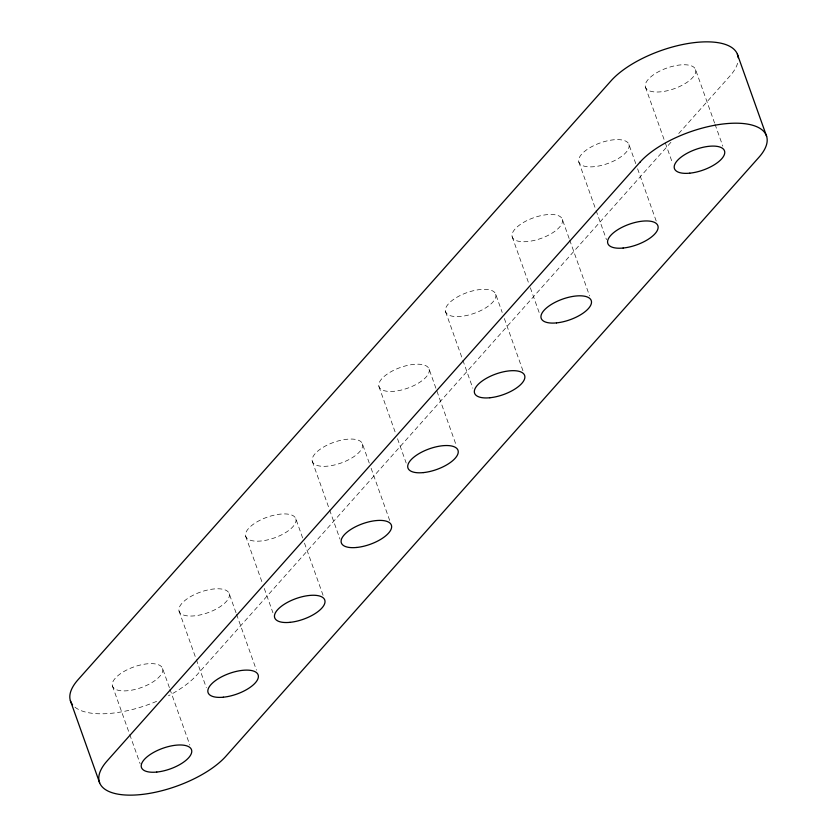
<?xml version="1.0" encoding="UTF-8"?>
<svg xmlns="http://www.w3.org/2000/svg" width="837" height="837" viewBox="0 0 837 837"><rect width="100%" height="100%" fill="white"/><g stroke="black" fill="none" stroke-linecap="round" stroke-linejoin="round"><path stroke-width="0.63" stroke-dasharray="4.18 3.14" d="M670.918 142.311L196.957 674.873A71.114 29.379 -19.6 0 1 168.446 695.777M678.734 133.533L729.948 75.989A71.114 29.379 -19.6 0 0 737.941 61.708M695.578 69.659A26.543 10.965 -19.6 0 1 660.78 91.829A26.543 10.965 -19.6 0 1 655.172 73.666A26.543 10.965 -19.6 0 1 695.578 69.659L714.599 123.081M715.039 124.294L722.812 146.151M645.442 87.111L664.892 141.746M665.331 142.96L672.676 163.602M628.953 144.519A26.543 10.965 -19.6 0 1 594.155 166.689A26.543 10.965 -19.6 0 1 588.547 148.526A26.543 10.965 -19.6 0 1 628.953 144.519L635.879 163.947M637.606 168.802L656.198 221.01M578.817 161.97L595.672 209.323M596.111 210.537L606.48 239.675M562.338 219.388A26.543 10.965 -19.6 0 1 527.54 241.548A26.543 10.965 -19.6 0 1 521.922 223.385A26.543 10.965 -19.6 0 1 562.338 219.388L569.254 238.807M569.683 240.02L589.572 295.869M512.192 236.829L528.618 282.969M530.355 287.823L539.865 314.534M495.713 294.247A26.543 10.965 -19.6 0 1 460.915 316.407A26.543 10.965 -19.6 0 1 455.297 298.244A26.543 10.965 -19.6 0 1 495.713 294.247L502.2 312.452M504.355 318.52L523.376 371.942M445.566 311.688L462.432 359.042M462.861 360.255L472.811 388.18M429.088 369.107A26.543 10.965 -19.6 0 1 394.29 391.266A26.543 10.965 -19.6 0 1 388.671 373.114A26.543 10.965 -19.6 0 1 429.088 369.107L456.322 445.587M378.941 386.548L395.378 432.687M397.533 438.755L406.186 463.039M362.463 443.966A26.543 10.965 -19.6 0 1 327.665 466.136A26.543 10.965 -19.6 0 1 322.046 447.973A26.543 10.965 -19.6 0 1 362.463 443.966L369.379 463.395M371.115 468.249L389.697 520.457M312.327 461.417L329.182 508.76M329.611 509.974L339.989 539.112M295.838 518.825A26.543 10.965 -19.6 0 1 261.039 540.995A26.543 10.965 -19.6 0 1 255.431 522.832A26.543 10.965 -19.6 0 1 295.838 518.825L302.753 538.254M304.49 543.108L323.511 596.53M245.701 536.276L262.556 583.619M264.293 588.474L272.935 612.757M229.212 593.684A26.543 10.965 -19.6 0 1 194.414 615.854A26.543 10.965 -19.6 0 1 188.806 597.691A26.543 10.965 -19.6 0 1 229.212 593.684L236.139 613.113M236.568 614.327L256.457 670.175M179.076 611.136L195.931 658.478M196.371 659.692L206.31 687.616M162.598 668.543A26.543 10.965 -19.6 0 1 127.799 690.713A26.543 10.965 -19.6 0 1 122.181 672.55A26.543 10.965 -19.6 0 1 162.598 668.543L169.513 687.972M169.942 689.186L189.832 745.035M112.451 685.995L129.316 733.348M129.745 734.562L140.124 763.7M156.603 701.354A71.114 29.379 -19.6 0 1 74.639 706.888"/><path stroke-width="1.26" d="M737.355 54.143L766.629 136.358M70.371 700.642L99.645 782.857M72.557 704.744A71.114 29.379 -19.6 0 1 78.092 679.665L611.083 80.781A71.114 29.379 -19.6 0 1 686.12 43.848A71.114 29.379 -19.6 0 1 738.182 57.763M640.043 162.127L107.052 761.011A71.114 29.379 -19.6 0 0 134.046 795.066A71.114 29.379 -19.6 0 0 225.917 756.219L758.908 157.335A71.114 29.379 -19.6 0 0 731.925 123.269A71.114 29.379 -19.6 0 0 640.043 162.127M156.76 772.059A26.543 10.965 -19.6 0 0 191.558 749.889A26.543 10.965 -19.6 0 0 151.141 753.896A26.543 10.965 -19.6 0 0 156.76 772.059M223.385 697.2A26.543 10.965 -19.6 0 0 258.183 675.03A26.543 10.965 -19.6 0 0 217.766 679.037A26.543 10.965 -19.6 0 0 223.385 697.2M290.01 622.341A26.543 10.965 -19.6 0 0 324.808 600.171A26.543 10.965 -19.6 0 0 284.392 604.178A26.543 10.965 -19.6 0 0 290.01 622.341M356.635 547.471A26.543 10.965 -19.6 0 0 391.434 525.312A26.543 10.965 -19.6 0 0 351.017 529.319A26.543 10.965 -19.6 0 0 356.635 547.471M423.25 472.612A26.543 10.965 -19.6 0 0 458.048 450.452A26.543 10.965 -19.6 0 0 417.642 454.449A26.543 10.965 -19.6 0 0 423.25 472.612M489.875 397.753A26.543 10.965 -19.6 0 0 524.673 375.583A26.543 10.965 -19.6 0 0 484.267 379.59A26.543 10.965 -19.6 0 0 489.875 397.753M556.5 322.894A26.543 10.965 -19.6 0 0 591.299 300.724A26.543 10.965 -19.6 0 0 550.882 304.731A26.543 10.965 -19.6 0 0 556.5 322.894M623.126 248.034A26.543 10.965 -19.6 0 0 657.924 225.864A26.543 10.965 -19.6 0 0 617.507 229.872A26.543 10.965 -19.6 0 0 623.126 248.034M689.751 173.175A26.543 10.965 -19.6 0 0 724.549 151.005A26.543 10.965 -19.6 0 0 684.132 155.012A26.543 10.965 -19.6 0 0 689.751 173.175"/></g></svg>
